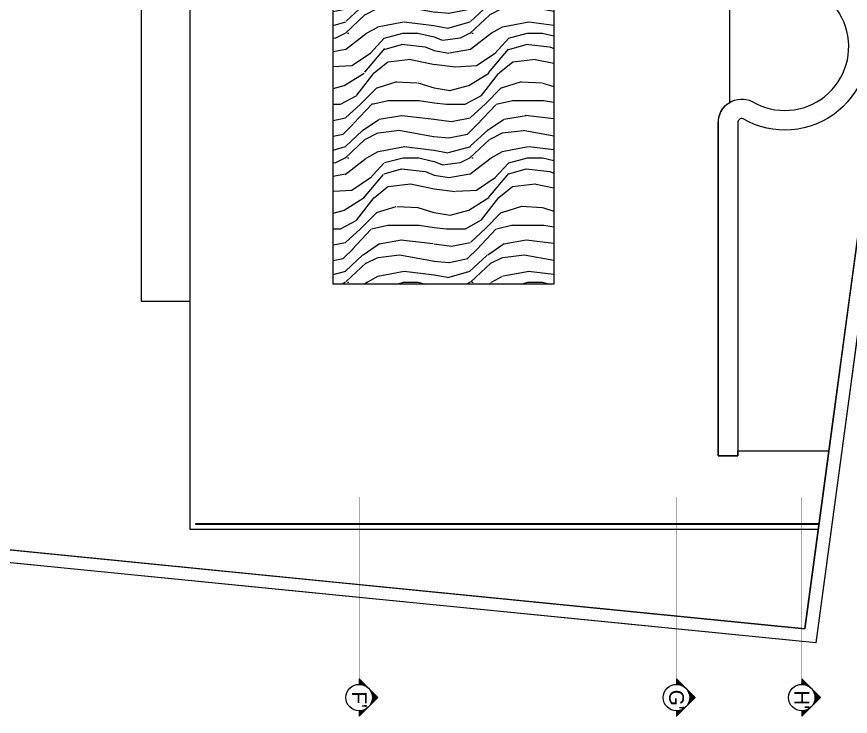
# Model space of a CAD drawing. Header units: metres. Extents: x 42 to 199, y -121 to 268.
# Drawn here: x 112.84 to 129.83, y 112.13 to 126.39 of the extents above; entities that cross this region are included whole.
import ezdxf
from ezdxf.enums import TextEntityAlignment as Align

# ---------------------------------------------------------------- set-up
doc = ezdxf.new("R2010")
doc.units = ezdxf.units.M
doc.header["$LTSCALE"] = 0.3
doc.linetypes.add('DASHDOT2', pattern=[0.5, 0.25, -0.125, 0, -0.125])
doc.layers.get('0').update_dxf_attribs({"color": 8})
for name, color, linetype, lineweight in [('A-AnnO-section lines', 8, 'Continuous', 18), ('A-Hatch', 8, 'Continuous', 9), ('DA HOUSE ARCH LAYOUT', 8, 'Continuous', 9)]:
    doc.layers.add(name, color=color, linetype=linetype, lineweight=lineweight)
for name, color, linetype in [('A-ELEVATION 3', 8, 'Continuous'), ('A-Glass', 8, 'Continuous'), ('A-Site Boundary', 8, 'Continuous'), ('A-Wall-Full', 8, 'Continuous'), ('A-Wall-Plst', 8, 'Continuous')]:
    doc.layers.add(name, color=color, linetype=linetype)
doc.styles.get("Standard").update_dxf_attribs({"font": 'arial.ttf'})

# ---------------------------------------------------------------- blocks, each defined once
blk = doc.blocks.new('zw$195B-flat-1-flat-1-flat-1-flat-1-flat-1-flat-1')
at = {"layer": 'A-Site Boundary', "color": 8, "ltscale": 0.6}
for points in [[(25.11100423303023, 16.5594027745513), (27.39472713333529, 16.25063303514145), (29.20788484116778, 16.00548585337009), (32.01964428165783, 15.62532316830533), (31.53180913339665, 10.71800692705519), (30.97852537248181, 5.152318608707176), (30.28618971889988, -1.812144713234417), (29.62818411499153, -8.431269223642332), (29.11068832041666, -13.63695300134265), (28.97334233927664, -15.01856760275189), (28.76503658558623, -17.11399310022784), (28.54913480016886, -19.28582992229803), (28.4154455753263, -20.63065984422593), (28.29290786190687, -21.86331254129533), (28.00264245730465, -24.78320082600334), (27.69227701888563, -27.90528286971028), (27.51702649391801, -29.66819345646894), (27.20419641498175, -32.8150682410909)], [(21.08644837547871, 16.84117538697487), (25.07616801440184, 16.30174711699337), (27.35989091470691, 15.99297737758351), (29.1730486225394, 15.74783019581216), (31.73609215698662, 15.40129503424671), (31.27308438844867, 10.74372669283055), (30.71980062753383, 5.178038374482526), (30.02746497395189, -1.786424947459068), (29.36945937004354, -8.405549457866982), (28.85196357546867, -13.61123323556727), (28.71461759432866, -14.99284783697655), (28.50631184063825, -17.0882733344525), (28.29041005522087, -19.26011015652267), (28.15672083037832, -20.6049400784506), (28.03418311695889, -21.83759277551997), (27.74391771235666, -24.75748106022797), (27.43355227393765, -27.87956310393497), (27.25830174897003, -29.64247369069359), (26.94547167003377, -32.78934847531553)]]:
    blk.add_lwpolyline(points, dxfattribs=at)
blk = doc.blocks.new('zw$CD40')
h = blk.add_hatch()
h.set_pattern_fill('ANSI31', color=8, scale=0.0007710798228937768, style=0)
h.set_pattern_definition([(45, (2.801089635349106, 1.683031355594289), (-6.815447145053895e-05, 6.815447145053898e-05), [])])
h.paths.add_polyline_path([(0.0439442685561473, 0.006515439781358268), (0.04203594335553174, 0.004607114580743144, -0.4142135623731401), (0.04585259375676243, 0.004607114580744032)])
h.paths.add_polyline_path([(0.04203594335553174, 0.004607114580743144), (0.04012761815491617, 0.002698789380128019), (0.04124548917601878, 0.002698789380128019, -0.1989123673796732)])
h.paths.add_polyline_path([(0.04585259375676243, 0.004607114580743144, -0.1989123673797155), (0.04664304793627538, 0.002698789380128019), (0.04776091895737888, 0.002698789380128019)])
at = {"color": 8}
for p, q in [((0.04012761815491661, 0.002698789380128019), (0.0439442685561473, 0.006515439781358268)), ((0.04776091895737888, 0.002698789380128019), (0.0439442685561473, 0.006515439781358268)), ((0.04012761815491661, 0.002698789380128019), (0.04124548917601878, 0.002698789380128019)), ((0.04664304793627538, 0.002698789380128019), (0.04776091895737888, 0.002698789380128019))]:
    blk.add_line(p, q, dxfattribs=at)
at = {"color": 8, "linetype": 'DASHDOT2', "ltscale": 0.3, "const_width": 9.067945198523643e-05}
blk.add_lwpolyline([(0.04012761815491661, 0.002698789380128019), (0.003069330795818229, 0.002698789380128019)], dxfattribs=at)
at = {"color": 8}
blk.add_circle((0.0439442685561473, 0.002698789380128019), 0.002698779380128219, dxfattribs=at)
blk.add_attdef("A'", text='', height=0.003, dxfattribs=at).set_placement((0.04437018205593324, 0.00272052337668871), align=Align.MIDDLE)
blk = doc.blocks.new('SECTION LINES')
at = {"layer": 'A-AnnO-section lines', "color": 8}
ref = blk.add_blockref('zw$CD40', (119.5462574814793, -83.0932293713507), dxfattribs=dict(at, xscale=100, yscale=100, zscale=100, rotation=269.9999999999999))
ref.add_attrib("A'", "F'", dxfattribs={"layer": '0', "height": 0.3, "rotation": 269.9999999999999}).set_placement((119.8183098191482, -87.53024757694402), align=Align.MIDDLE)
ref = blk.add_blockref('zw$CD40', (126.0152597041805, -83.0932293713507), dxfattribs=dict(at, xscale=100, yscale=100, zscale=100, rotation=269.9999999999999))
ref.add_attrib("A'", "G'", dxfattribs={"layer": '0', "height": 0.3, "rotation": 269.9999999999999}).set_placement((126.2873120418494, -87.53024757694402), align=Align.MIDDLE)
ref = blk.add_blockref('zw$CD40', (128.5691233043373, -83.0932293713507, 0.05000000000000719), dxfattribs=dict(at, xscale=100, yscale=100, zscale=100, rotation=269.9999999999999))
ref.add_attrib("A'", "H'", dxfattribs={"layer": '0', "height": 0.3, "rotation": 269.9999999999999}).set_placement((128.8411756420062, -87.53024757694402, 0.05000000000000719), align=Align.MIDDLE)
blk = doc.blocks.new('DA HOUSE ARCH LAYOUT')
at = {"layer": 'A-ELEVATION 3', "color": 8, "transparency": 33554534}
blk.add_lwpolyline([(30.22076524310307, 187.4700925782379), (30.22093078401286, 185.2613448709391, 0.2897575956743871), (29.99079162203071, 184.852399770795), (29.99079166885105, 178.0699999962947), (30.39079166885108, 178.0699999962947), (30.39079166862354, 178.169999995999), (32.24458548643355, 178.1699999957611), (32.02825819785369, 176.5699999962947), (19.22487926683237, 176.5699999962947), (19.22487926683237, 188.300000078583)], format="xyb", dxfattribs=at)
blk.add_lwpolyline([(31.39076524310309, 188.1082758708291, -1.289581017160756), (30.4955124784384, 184.9387837074078, 0.5399214418742712), (30.39079162203075, 184.8598917545214), (30.39079166885108, 178.0699999962947), (29.99079166885105, 178.0699999962947), (29.99079162203071, 184.852399770795, -0.5640739513061752), (30.6802333417773, 185.2942473552019, 1.292400373397011), (31.39076524310309, 187.7128100711042)], format="xyb", close=True, dxfattribs=at)
blk.add_lwpolyline([(19.22487926683243, 187.6450933584412), (18.22487926683243, 187.6450933584412), (18.22487926683243, 181.2231430347277), (19.22487926683237, 181.2231430347277)], close=True, dxfattribs=at)
at = {"layer": 'A-Glass', "color": 8, "transparency": 33554559}
blk.add_lwpolyline([(19.33866921952182, 176.6899999962947), (32.0444827445026, 176.6899999962947), (32.04177865339449, 176.6699999962947), (19.33866921952182, 176.6699999962947)], close=True, dxfattribs=at)
at = {"color": 8}
blk.add_wipeout([(22.139959511640495, 196.5699999962947), (26.639959511640452, 196.5699999962947), (26.639959511640434, 181.5699999962947), (22.139959511640477, 181.5699999962947)], dxfattribs=at).dxf.layer = 'A-Wall-Full'
at = {"layer": 'A-Hatch', "ltscale": 0.25, "transparency": 33554495}
h = blk.add_hatch(dxfattribs=at)
h.set_pattern_fill('WOOD3', color=8, scale=0.09999999999999998, angle=359.9999999999999)
h.set_pattern_definition([(355.2363999999998, (-119.9722248289694, 268.7146739358658), (-27.94000240365174, 2.539978492959607), [0.3058566399999957, -30.27979465999972]), (11.3098999999999, (-119.6674248289694, 268.6892739358658), (10.16000191066662, 2.539993985690465), [0.3885463399999987, -12.56296445999996]), (44.99999999999989, (-119.2864248289694, 268.7654739358658), (3.730349362740525e-15, 2.54000078600034), [0.28736798, -3.30473304]), (46.8475999999999, (-119.0832248289694, 268.9686739358658), (35.56000719806084, 38.09999374527165), [0.55706518, -55.14948329999999]), (12.99459999999986, (-118.7022248289694, 269.3750739358658), (-22.86000195008347, -5.079993847049007), [0.3388791799999994, -33.54894737999992]), (359.9999999999999, (-118.3720248289694, 269.4512739358659), (2.540000000000003, 2.539999999999997), [0.6349999999999998, -1.905]), (350.5376999999997, (-117.7370248289694, 269.4512739358658), (-12.70000196518607, 2.539995273574203), [0.3090036999999968, -15.1412117799999]), (354.2893999999998, (-119.9722248289694, 269.4004739358658), (-22.85999853567946, 2.540003339252403), [0.2552674599999997, -25.27141757999998]), (359.9999999999999, (-119.7182248289694, 269.3750739358658), (2.540000000000003, 2.539999999999997), [0.3809999999999999, -2.158999999999999]), (28.30079999999986, (-119.3372248289693, 269.3750739358658), (27.93998760419821, 15.24002254049166), [0.3750259199999993, -37.12762449999992]), (52.12499999999987, (-119.0070248289694, 269.5528739358658), (-10.16000473682557, -12.6999977124435), [0.5792089, -28.38124626]), (39.2893999999999, (-118.6514248289694, 270.0100739358658), (15.2400016245396, 12.69999906505094), [0.361002579999999, -35.73918175999987]), (6.340199999999874, (-118.3720248289694, 270.2386739358658), (20.31999848262031, 2.540004010557702), [0.4600143199999993, -22.54066357999995]), (348.1112999999999, (-117.9148248289694, 270.2894739358658), (-35.55999314466532, 7.620026759532081), [0.4931790999999965, -48.82470041999956]), (353.2901999999999, (-119.9722248289694, 270.1878739358658), (22.86000253428831, -2.539984458359835), [0.4347768799999992, -43.0430177999999]), (3.366499999999881, (-119.5404248289693, 270.1370739358658), (40.63999827780049, 2.540027846920579), [0.4325467599999963, -42.82209621999954]), (33.69009999999987, (-119.1086248289694, 270.1624739358658), (-5.079998876738752, -2.540003389648261), [0.4579061199999991, -8.700195959999968]), (47.48959999999988, (-118.7276248289694, 270.4164739358658), (25.39997642460095, 27.94002203163281), [0.41348152, -40.93472128000001]), (14.93139999999985, (-118.4482248289694, 270.7212739358658), (27.94000135871082, 7.619992263104585), [0.3943146799999996, -39.03708981999996]), (359.9999999999999, (-118.0672248289694, 270.8228739358658), (2.540000000000003, 2.539999999999997), [0.3047999999999999, -2.235199999999999]), (347.0054, (-117.7624248289694, 270.8228739358658), (22.86000195008348, -5.079993847048981), [0.3388791799999994, -33.54894737999992]), (359.9999999999999, (-119.1848248289694, 268.2828739358658), (2.540000000000003, 2.539999999999997), [0, -2.539999999999999]), (223.1523999999998, (-118.8292248289694, 268.6638739358658), (38.09999374527168, 35.56000719806082), [0.5570651799999938, -55.14948329999961]), (206.5650999999997, (-119.2356248289694, 270.8228739358658), (-2.539997861169904, -2.540003325866809), [0.2271852199999999, -5.452427499999995]), (188.1300999999997, (-119.4388248289694, 270.7212739358658), (-15.23999943221119, -2.539998363771751), [0.3592093399999985, -17.6013008399999]), (156.8013999999998, (-119.7944248289694, 270.6704739358658), (-12.69999931589436, 5.080003366172757), [0.1934413199999986, -19.15062209999981]), (26.56509999999987, (-118.8292248289694, 268.6638739358658), (2.539997861169895, 2.540003325866817), [0.2839796199999993, -5.39563309999999]), (6.709799999999891, (-118.5752248289694, 268.7908739358658), (-22.8600025342883, -2.539984458359935), [0.4347768799999975, -43.04301779999968]), (349.8752999999998, (-118.1434248289694, 268.8416739358658), (43.1799969257086, -7.620021815087153), [0.7224496600000001, -71.52257984]), (349.6951999999998, (-119.9722248289694, 268.4352739358658), (15.24000244055367, -2.53998698386143), [0.2839796199999995, -28.11408143999997]), (15.52409999999987, (-119.6928248289694, 268.3844739358658), (-27.94000260255814, -7.619994355118333), [0.4745100999999998, -46.97660403999997]), (42.87889999999989, (-119.2356248289694, 268.5114739358658), (-33.02000201406968, -30.47999937324897), [0.4852669999999992, -48.04136441999992]), (34.69519999999986, (-118.8800248289694, 268.8416739358658), (25.39998541782834, 17.7800218683699), [0.4016095600000001, -39.75931596]), (9.46229999999989, (-118.5498248289694, 269.0702739358658), (12.70000196518608, 2.539995273574208), [0.4635068199999995, -14.98671119999998]), (353.4180999999998, (-118.0926248289694, 269.1464739358658), (-43.18000365234219, 5.079966218930462), [0.6647814999999997, -65.81338119999997]), (351.8698999999998, (-119.9722248289694, 269.0702739358658), (-15.23999943221125, 2.539998363771496), [0.3592093399999992, -17.60130083999995]), (11.3098999999999, (-119.6166248289694, 269.0194739358658), (10.16000191066662, 2.539993985690465), [0.3885463399999987, -12.56296445999996]), (42.5103999999999, (-119.2356248289694, 269.0956739358658), (-27.94002203163282, -25.39997642460094), [0.4134815199999989, -40.93472127999988]), (44.99999999999989, (-118.9308248289694, 269.3750739358658), (3.730349362740525e-15, 2.54000078600034), [0.46697392, -3.12512964]), (17.35399999999986, (-118.6006248289694, 269.7052739358658), (-33.02000512850596, -10.15998603573816), [0.4257827399999993, -42.15237695999991]), (356.6334999999999, (-118.1942248289694, 269.8322739358658), (-40.63999827780049, 2.540027846920392), [0.432546759999996, -42.82209621999949]), (342.8972999999999, (-117.7624248289694, 269.8068739358658), (25.40000439663076, -7.619988553312977), [0.3454781, -34.20225823999999]), (351.2537999999999, (-119.9722248289694, 269.7052739358658), (17.77999831434513, -2.540010660526113), [0.3340836599999992, -33.0743991799999]), (14.93139999999985, (-119.6420248289694, 269.6544739358658), (27.94000135871082, 7.619992263104585), [0.3943146799999996, -39.03708981999996]), (32.00539999999992, (-119.2610248289694, 269.7560739358658), (-12.69999731976038, -7.620002807659341), [0.4792471999999994, -23.48306707999996]), (49.89909999999989, (-118.8546248289694, 270.0100739358658), (-27.93999507185438, -33.02000490104754), [0.6309232999999971, -62.46136859999981]), (15.94539999999989, (-118.4482248289694, 270.4926739358658), (-10.16000032169647, -2.539999718812804), [0.3698290799999994, -18.12165031999996]), (353.9909999999999, (-118.0926248289694, 270.5942739358658), (25.39999936730134, -2.539998266403889), [0.4852669999999999, -48.04136442]), (336.8013999999998, (-117.6100248289694, 270.5434739358658), (12.69999931589436, -5.080003366172747), [0.1934413199999996, -19.15062209999995]), (350.5376999999997, (-119.9722248289694, 270.4672739358658), (-12.70000196518607, 2.539995273574203), [0.3090036999999968, -15.1412117799999]), (10.00799999999991, (-119.6674248289694, 270.4164739358658), (27.93999886861993, 5.080008819278007), [0.4384725799999989, -43.40872699999987]), (37.40539999999988, (-119.2356248289694, 270.4926739358658), (33.01998086104935, 25.4000252796422), [0.5435828599999943, -53.81478949999964]), (29.05459999999988, (-118.8038248289694, 268.2828739358658), (17.78000097680703, 10.16000006908614), [0.2615082399999999, -25.88939195999999]), (10.78429999999988, (-118.5752248289694, 268.4098739358658), (-40.63999873938344, -7.620001396185407), [0.5429910399999998, -53.75600882]), (352.8749999999998, (-118.0418248289694, 268.5114739358658), (-17.78000096480701, 2.539995636010676), [0.6143447200000001, -19.8637906])])
h.paths.add_polyline_path([(22.13995951164054, 196.5699999962947), (26.63995951164048, 196.5699999962947), (26.63995951164048, 181.5699999962947), (22.13995951164048, 181.5699999962947)])
at = {"layer": 'A-ELEVATION 3', "color": 8, "transparency": 33554559}
blk.add_lwpolyline([(22.13995951164054, 196.5699999962947), (26.63995951164048, 196.5699999962947), (26.63995951164048, 181.5699999962947), (22.13995951164048, 181.5699999962947)], close=True, dxfattribs=at)
at = {"layer": 'A-Wall-Plst', "color": 8, "transparency": 33554534}
blk.add_lwpolyline([(-22.23479184232326, 183.5866907347796), (-22.73350208688305, 179.9554274401766), (31.75364063670071, 174.5388734538133), (36.31028127347014, 208.2407011994204), (-18.19578570081063, 212.9966251821501), (-18.67299359973731, 209.5212434806392), (-18.93543416770552, 209.5212434806392), (-18.41959731486514, 213.2772108806373), (36.60446310740753, 208.4760199047116), (31.97766877075941, 174.2553213291421), (-23.02780843742812, 179.723402824171), (-22.45699816946023, 183.8796486627941), (-21.01057544973747, 183.6809999368976), (-21.04595125016078, 183.4234178093015)], close=True, dxfattribs=at)
at = {"layer": 'A-AnnO-section lines', "color": 8, "ltscale": 0.25}
blk.add_blockref('SECTION LINES', (-97.14617690863258, 260.6280177634417), dxfattribs=at)
at = {"layer": 'A-Site Boundary', "color": 8, "rotation": 270}
blk.add_blockref('zw$195B-flat-1-flat-1-flat-1-flat-1-flat-1-flat-1', (16.35234560245408, 206.2749656108), dxfattribs=at)

msp = doc.modelspace()

# ---------------------------------------------------------------- block references
at = {"layer": 'DA HOUSE ARCH LAYOUT'}
msp.add_blockref('DA HOUSE ARCH LAYOUT', (97.14617690863253, -60.62801776344169), dxfattribs=at)

doc.saveas('drawing.dxf')
